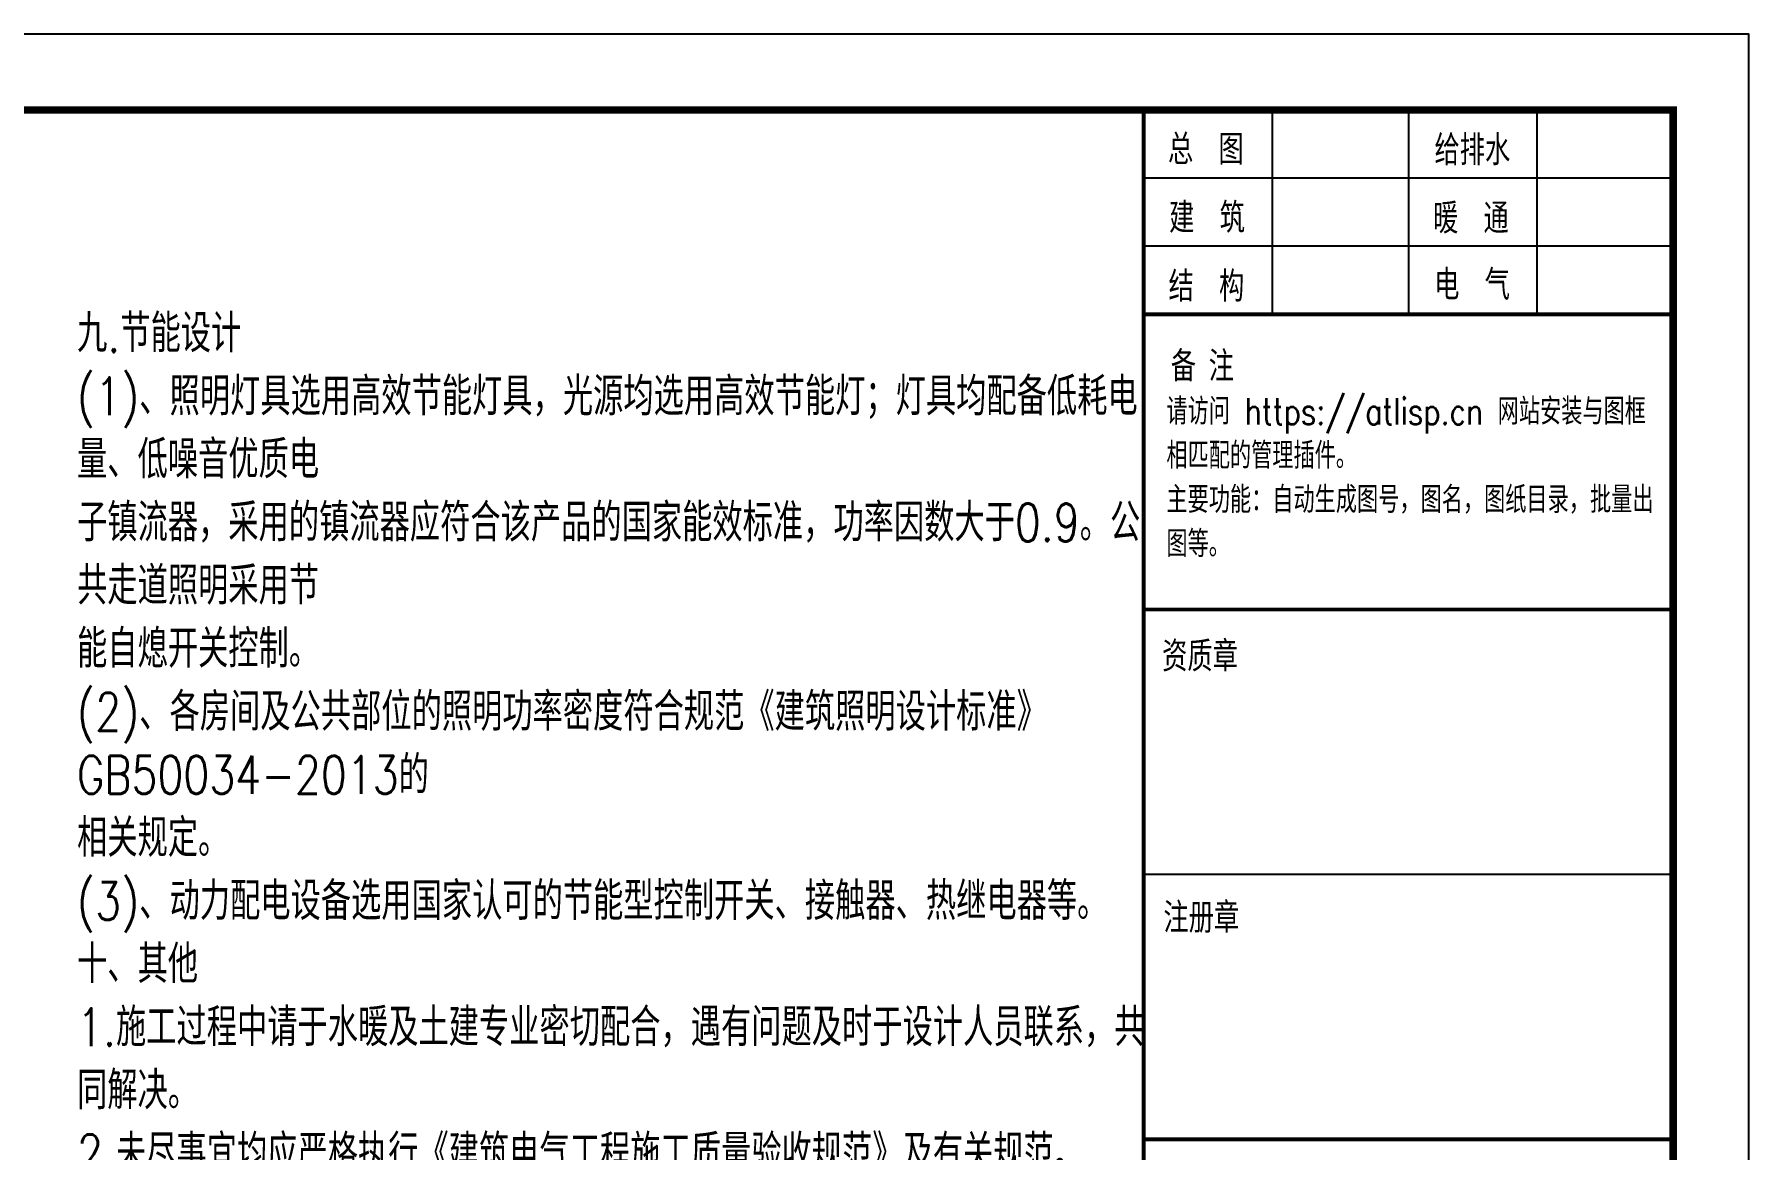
# Model space of a CAD drawing. Extents: x -59400 to 0, y 0 to 42000.
# Drawn here: x -22668 to 0, y 27263 to 42000 of the extents above; entities that cross this region are included whole.
import ezdxf
from ezdxf.enums import TextEntityAlignment as Align

# ---------------------------------------------------------------- set-up
doc = ezdxf.new("R2010")
doc.units = 0
doc.header["$LTSCALE"] = 1000
doc.header["$MEASUREMENT"] = 0
doc.layers.get('0').update_dxf_attribs({"linetype": 'CONTINUOUS'})
doc.layers.add('TK', color=4, linetype='CONTINUOUS')
doc.styles.add('_TEL_DIM', font='SIMPLEX', dxfattribs={"width": 0.8, "height": 3.5, "bigfont": 'HZTXT'})
doc.styles.add('_THVAC_SERIAL', font='SIMPLEX', dxfattribs={"width": 0.8, "height": 3.5, "bigfont": 'HZTXT'})
doc.styles.add('HZTXT1', font='romans.shx', dxfattribs={"width": 0.7, "bigfont": 'GBHZFS.SHX'})
doc.styles.add('黑体', font='simhei.ttf', dxfattribs={"width": 0.75})

# ---------------------------------------------------------------- blocks, each defined once
blk = doc.blocks.new('*U11')
at = {"color": 3}
blk.add_lwpolyline([(-59400, 0), (0, 0), (0, 42000), (-59400, 42000)], close=True, dxfattribs=at)
at = {"color": 3, "const_width": 100}
blk.add_lwpolyline([(-56900, 1000), (-1000, 1000), (-1000, 41000), (-56900, 41000)], close=True, dxfattribs=at)
at = {"layer": 'TK', "color": 2}
for p, q in [((-6300, 41000), (-6300, 38300)), ((-4500, 41000), (-4500, 38300)), ((-2800, 41000), (-2800, 38300)), ((-1000, 40100), (-8000, 40100)), ((-1000, 39200), (-8000, 39200)), ((-1000, 38300), (-8000, 38300)), ((-1000, 30900), (-8000, 30900))]:
    blk.add_line(p, q, dxfattribs=at)
at = {"layer": 'TK', "color": 2, "const_width": 50, "flags": 128}
for points in [[(-8000, 41000), (-8000, 1000)], [(-1000, 38300), (-8000, 38300)], [(-1000, 34400), (-8000, 34400)], [(-1000, 27400), (-8000, 27400)]]:
    blk.add_lwpolyline(points, dxfattribs=at)
at = {"layer": 'TK', "color": 3, "const_width": 50, "flags": 128}
for points in [[(-1000, 41000), (-8000, 41000)], [(-1000, 27400), (-8000, 27400)]]:
    blk.add_lwpolyline(points, dxfattribs=at)
at = {"color": 1, "insert": (-7699, 37193), "char_height": 350, "attachment_point": 1, "style": '_THVAC_SERIAL'}
blk.add_mtext_dynamic_manual_height_columns('请访问 https://atlisp.cn 网站安装与图框相匹配的管理插件。\\P主要功能：自动生成图号，图名，图纸目录，批量出图等。', width=6464.45, gutter_width=17.5, heights=[2793], dxfattribs=at)
at = {"layer": 'TK', "color": 2, "ltscale": 0.6, "style": '黑体', "width": 0.7}
for s, p in [('总  图', (-7678, 40318)), ('给排水', (-4155, 40309)), ('建  筑', (-7663, 39414)), ('暖  通', (-4175, 39407)), ('结  构', (-7671, 38507)), ('电  气', (-4159, 38529)), ('备 注', (-7641, 37453)), ('资质章', (-7756, 33620)), ('注册章', (-7739, 30167))]:
    blk.add_text(s, height=350, dxfattribs=at).set_placement(p)
at = {"layer": 'TK', "color": 4, "style": 'HZTXT1'}
for tag, height, width, p in [('项目负责1', 400, 0.6, (-4500, 19196)), ('项目负责2', 400, 0.6, (-4500, 18296)), ('专责', 400, 0.6, (-4500, 17396)), ('审定', 400, 0.6, (-4500, 16496)), ('审核', 400, 0.6, (-4500, 15596)), ('校对', 400, 0.6, (-4500, 14696)), ('设计', 400, 0.6, (-4500, 13796)), ('绘图', 400, 0.6, (-4500, 12896)), ('建设单位', 450, 0.6, (-4500, 11050)), ('工号', 400, 0.5, (-5501, 3507)), ('版次', 400, 0.7, (-2138, 3498)), ('阶段', 400, 0.7, (-2138, 2498)), ('比例', 400, 0.7, (-5491, 1513)), ('日期', 400, 0.7, (-2138, 1498))]:
    blk.add_attdef(tag, text='', height=height, dxfattribs=dict(at, width=width)).set_placement(p, align=Align.MIDDLE)
at = {"layer": 'TK', "color": 1, "lineweight": -3, "style": 'HZTXT1', "width": 0.6}
blk.add_attdef('工程名称', text='', height=450, dxfattribs=at).set_placement((-4500, 9050), align=Align.MIDDLE)
at = {"layer": 'TK', "color": 4, "lineweight": -3, "style": 'HZTXT1', "width": 0.6}
blk.add_attdef('子项名称', text='', height=450, dxfattribs=at).set_placement((-4500, 7050), align=Align.MIDDLE)
at = {"layer": 'TK', "color": 1, "lineweight": -3, "style": 'HZTXT1', "width": 0.6}
blk.add_attdef('图名', text='', height=400, dxfattribs=at).set_placement((-4558, 4958), align=Align.MIDDLE_CENTER)
at = {"layer": 'TK', "color": 1, "style": 'HZTXT1', "width": 0.7}
blk.add_attdef('图号', text='', height=400, dxfattribs=at).set_placement((-5491, 2513), align=Align.MIDDLE)

msp = doc.modelspace()

# ---------------------------------------------------------------- block references
at = {"color": 0}
msp.add_blockref('*U11', (0, 0), dxfattribs=at)

# ---------------------------------------------------------------- texts
at = {"color": 0, "insert": (-22102, 38300), "char_height": 500, "width": 14101.63, "attachment_point": 1, "style": '_TEL_DIM'}
msp.add_mtext('九.节能设计\\P(1)、照明灯具选用高效节能灯具，光源均选用高效节能灯；灯具均配备低耗电量、低噪音优质电\\P子镇流器，采用的镇流器应符合该产品的国家能效标准，功率因数大于0.9。公共走道照明采用节\\P能自熄开关控制。\\P(2)、各房间及公共部位的照明功率密度符合规范《建筑照明设计标准》GB50034-2013的\\P相关规定。\\P(3)、动力配电设备选用国家认可的节能型控制开关、接触器、热继电器等。\\P十、其他\\P1.施工过程中请于水暖及土建专业密切配合，遇有问题及时于设计人员联系，共同解决。\\P2.未尽事宜均应严格执行《建筑电气工程施工质量验收规范》及有关规范。\\P本套图需通过图纸审查方可作为施工图使用。\\P', dxfattribs=at)

doc.saveas('drawing.dxf')
